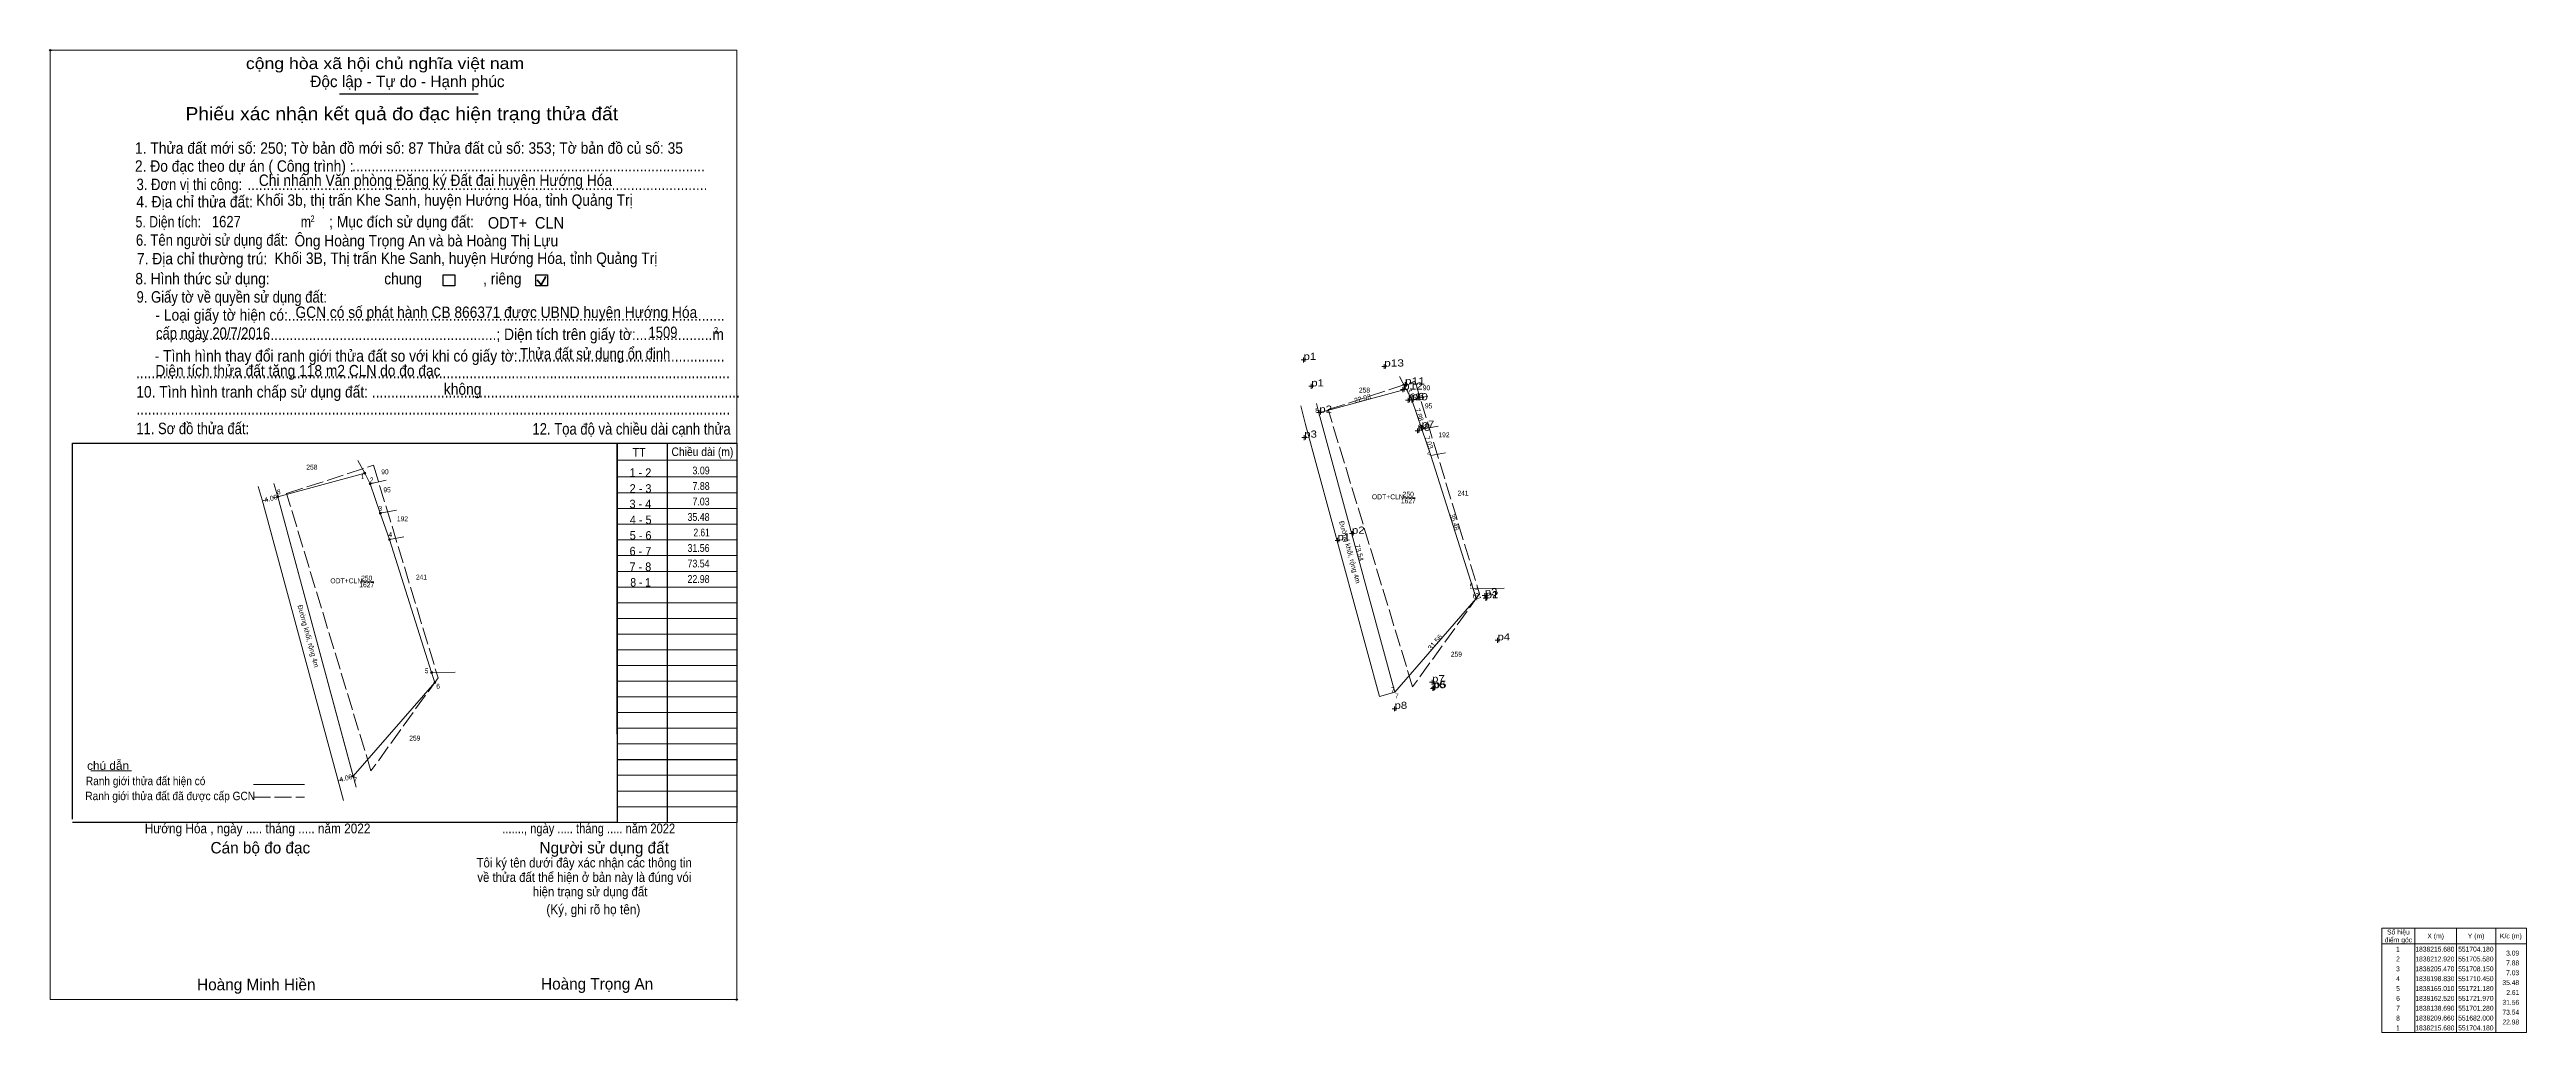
# Model space of a CAD drawing. Header units: metres. Extents: x 551360 to 551989, y 1838052 to 1838302.
import ezdxf
from ezdxf.enums import TextEntityAlignment as Align

# ---------------------------------------------------------------- set-up
doc = ezdxf.new("R2010")
doc.units = ezdxf.units.M
doc.header["$LTSCALE"] = 0.72
doc.header["$PDMODE"] = 32
doc.header["$PDSIZE"] = 0.36
doc.linetypes.add('LONG_DASHED', pattern=[7.5, 6, -1.5])
for name, color, linetype, lineweight in [('1', 7, 'Continuous', 13), ('10', 7, 'Continuous', 13), ('15', 7, 'Continuous', 13), ('17', 7, 'Continuous', 13), ('2', 7, 'Continuous', 25), ('21', 7, 'Continuous', 13), ('27', 7, 'Continuous', 13), ('29', 7, 'Continuous', 13), ('30', 7, 'Continuous', 13), ('6', 7, 'Continuous', 13), ('63', 7, 'Continuous', 13), ('7', 7, 'Continuous', 13), ('8', 7, 'LONG_DASHED', 13)]:
    doc.layers.add(name, color=color, linetype=linetype, lineweight=lineweight)
doc.layers.add('12', color=7, linetype='Continuous')
doc.layers.add('13', color=7, linetype='Continuous')

msp = doc.modelspace()

# ---------------------------------------------------------------- hatches: boundary and pattern name
at = {"layer": '15'}
for points in [[(551440, 1838194.36, 1), (551439.5, 1838194.36, 1)], [(551417.94, 1838188.37, 1), (551417.44, 1838188.37, 1)], [(551441.4, 1838191.6, 1), (551440.9, 1838191.6, 1)], [(551443.97, 1838184.15, 1), (551443.47, 1838184.15, 1)], [(551446.27, 1838177.51, 1), (551445.77, 1838177.51, 1)], [(551457, 1838143.69, 1), (551456.5, 1838143.69, 1)], [(551457.79, 1838141.2, 1), (551457.29, 1838141.2, 1)], [(551437.1, 1838117.37, 1), (551436.6, 1838117.37, 1)]]:
    msp.add_hatch(color=256, dxfattribs=at).paths.add_polyline_path(points)

# ---------------------------------------------------------------- linework, layer by layer
at = {"layer": '1'}
for points in [[(551704.18, 1838215.68), (551705.58, 1838212.92), (551708.15, 1838205.47), (551710.45, 1838198.83), (551721.18, 1838165.01), (551721.97, 1838162.52), (551701.28, 1838138.69), (551682, 1838209.66)], [(551439.75, 1838194.36), (551441.15, 1838191.6), (551443.72, 1838184.15), (551446.02, 1838177.51), (551456.75, 1838143.69), (551457.54, 1838141.2), (551436.85, 1838117.37), (551417.69, 1838188.37)]]:
    msp.add_lwpolyline(points, close=True, dxfattribs=at)
for points in [[(551705.58, 1838212.92), (551708.15, 1838205.47), (551710.45, 1838198.83)], [(551441.15, 1838191.6), (551443.72, 1838184.15), (551446.02, 1838177.51)]]:
    msp.add_lwpolyline(points, dxfattribs=at)
at = {"layer": '10'}
for p, q in [((551702.45, 1838218.85), (551704.18, 1838215.68)), ((551708.15, 1838205.47), (551712.25, 1838206.24)), ((551438.02, 1838197.53), (551439.75, 1838194.36)), ((551710.45, 1838198.83), (551714.12, 1838199.52)), ((551443.72, 1838184.15), (551447.82, 1838184.92)), ((551446.02, 1838177.51), (551449.69, 1838178.2)), ((551721.18, 1838165.01), (551729.02, 1838165.16)), ((551456.75, 1838143.69), (551462.7, 1838143.8))]:
    msp.add_line(p, q, dxfattribs=at)
for points in [[(551721.97, 1838162.52), (551721.18, 1838165.01), (551710.45, 1838198.83)], [(551457.54, 1838141.2), (551456.75, 1838143.69), (551446.02, 1838177.51)]]:
    msp.add_lwpolyline(points, dxfattribs=at)
at = {"layer": '15'}
for p, q in [((551682, 1838209.66), (551704.18, 1838215.68)), ((551705.58, 1838212.92), (551704.18, 1838215.68)), ((551705.58, 1838212.92), (551709.63, 1838213.87)), ((551417.69, 1838188.37), (551439.75, 1838194.36)), ((551441.15, 1838191.6), (551439.75, 1838194.36)), ((551412.72, 1838190.94), (551413.75, 1838187.6)), ((551413.75, 1838187.6), (551434.37, 1838111.24)), ((551413.82, 1838187.33), (551415.12, 1838187.68)), ((551416.57, 1838188.07), (551417.69, 1838188.37)), ((551416.67, 1838191.73), (551417.69, 1838188.37)), ((551417.69, 1838188.37), (551437.6, 1838114.6)), ((551441.15, 1838191.6), (551445.2, 1838192.55)), ((551701.28, 1838138.69), (551721.97, 1838162.52)), ((551436.85, 1838117.37), (551457.54, 1838141.2))]:
    msp.add_line(p, q, dxfattribs=at)
for centre in [(551439.75, 1838194.36), (551417.69, 1838188.37), (551441.15, 1838191.6), (551443.72, 1838184.15), (551446.02, 1838177.51), (551456.75, 1838143.69), (551457.54, 1838141.2), (551436.85, 1838117.37)]:
    msp.add_circle(centre, 0.25, dxfattribs=at)
at = {"layer": '17'}
msp.add_line((551370.26, 1838118.75), (551380.55, 1838118.75), dxfattribs=at)
at = {"layer": '2'}
for p, q in [((551433.33, 1838290.68), (551468.57, 1838290.68)), ((551503.85, 1838201.96), (551503.85, 1838105.66)), ((551503.85, 1838105.66), (551365.6, 1838105.66))]:
    msp.add_line(p, q, dxfattribs=at)
at = {"layer": '2', "lineweight": 35}
for p, q in [((551484.53, 1838242.15), (551485.74, 1838244.31)), ((551483.54, 1838243.44), (551484.53, 1838242.15))]:
    msp.add_line(p, q, dxfattribs=at)
at = {"layer": '2', "lineweight": 13}
msp.add_lwpolyline([(551359.92, 1838301.73), (551534.21, 1838301.73), (551534.21, 1838060.67), (551359.92, 1838060.67)], close=True, dxfattribs=at)
at = {"layer": '2'}
for points in [[(551459.64, 1838244.68), (551462.64, 1838244.68), (551462.64, 1838241.89), (551459.64, 1838241.89)], [(551483.19, 1838244.68), (551486.19, 1838244.68), (551486.19, 1838241.89), (551483.19, 1838241.89)]]:
    msp.add_lwpolyline(points, close=True, dxfattribs=at)
msp.add_lwpolyline([(551365.6, 1838106.45), (551365.6, 1838201.96), (551503.85, 1838201.96)], dxfattribs=at)
for p in [(551359.92, 1838301.73), (551534.2, 1838060.67)]:
    msp.add_point(p, dxfattribs=at)
at = {"layer": '21'}
for p, q in [((551697.42, 1838137.65), (551701.28, 1838138.69)), ((551432.99, 1838116.33), (551434.19, 1838116.65)), ((551435.93, 1838117.12), (551436.85, 1838117.37))]:
    msp.add_line(p, q, dxfattribs=at)
at = {"layer": '27'}
msp.add_line((551678.63, 1838206.68), (551677.41, 1838211.47), dxfattribs=at)
at = {"layer": '29'}
for p, q in [((551697.42, 1838137.64), (551678.63, 1838206.68)), ((551682, 1838209.66), (551681.39, 1838212.04)), ((551701.28, 1838138.69), (551682, 1838209.66))]:
    msp.add_line(p, q, dxfattribs=at)
at = {"layer": '30', "lineweight": 25}
for p, q in [((551503.85, 1838128.04), (551503.85, 1838201.96)), ((551516.53, 1838201.96), (551516.53, 1838105.66))]:
    msp.add_line(p, q, dxfattribs=at)
at = {"layer": '30'}
for p, q in [((551503.85, 1838197.61), (551534.21, 1838197.61)), ((551503.77, 1838189.32), (551534.13, 1838189.32)), ((551503.85, 1838193.39), (551534.21, 1838193.39)), ((551503.85, 1838185.36), (551534.21, 1838185.36)), ((551503.85, 1838181.37), (551534.21, 1838181.37)), ((551503.85, 1838177.38), (551534.21, 1838177.38)), ((551503.85, 1838173.4), (551534.21, 1838173.4)), ((551503.85, 1838169.41), (551534.21, 1838169.41)), ((551503.85, 1838165.43), (551534.21, 1838165.43)), ((551503.85, 1838161.45), (551534.21, 1838161.45)), ((551503.85, 1838157.46), (551534.21, 1838157.46)), ((551503.85, 1838153.48), (551534.21, 1838153.48)), ((551503.85, 1838149.49), (551534.21, 1838149.49)), ((551503.85, 1838145.51), (551534.21, 1838145.51)), ((551503.85, 1838141.52), (551534.21, 1838141.52)), ((551503.85, 1838137.54), (551534.21, 1838137.54)), ((551503.85, 1838133.55), (551534.21, 1838133.55)), ((551503.85, 1838129.57), (551534.21, 1838129.57)), ((551503.85, 1838125.59), (551534.21, 1838125.59)), ((551503.85, 1838121.6), (551534.21, 1838121.6)), ((551503.85, 1838121.59), (551534.21, 1838121.59)), ((551503.85, 1838117.62), (551534.21, 1838117.62)), ((551503.85, 1838113.63), (551534.21, 1838113.63)), ((551503.85, 1838109.65), (551534.21, 1838109.65)), ((551503.85, 1838105.66), (551534.21, 1838105.66))]:
    msp.add_line(p, q, dxfattribs=at)
at = {"layer": '30', "lineweight": 25}
msp.add_lwpolyline([(551503.85, 1838201.96), (551534.21, 1838201.96), (551534.21, 1838105.67)], dxfattribs=at)
at = {"layer": '6'}
msp.add_line((551411.48, 1838115.26), (551424.45, 1838115.26), dxfattribs=at)
at = {"layer": '6', "linetype": 'LONG_DASHED'}
msp.add_line((551411.48, 1838112.09), (551424.45, 1838112.09), dxfattribs=at)
at = {"layer": '63'}
for p, q in [((551703.45, 1838188.1), (551706.48, 1838188.1)), ((551439.02, 1838166.78), (551442.05, 1838166.78)), ((551951.88, 1838074.82), (551988.58, 1838074.82)), ((551960.28, 1838078.82), (551960.28, 1838052.32)), ((551970.78, 1838078.82), (551970.78, 1838052.32)), ((551980.78, 1838078.82), (551980.78, 1838052.32))]:
    msp.add_line(p, q, dxfattribs=at)
msp.add_lwpolyline([(551951.88, 1838078.82), (551988.58, 1838078.82), (551988.58, 1838052.32), (551951.88, 1838052.32)], close=True, dxfattribs=at)
at = {"layer": '7'}
for p, q in [((551678.73, 1838223.11), (551677.48, 1838223.11)), ((551678.73, 1838223.11), (551677.48, 1838223.11)), ((551678.11, 1838222.48), (551678.11, 1838223.73)), ((551678.11, 1838222.48), (551678.11, 1838223.73)), ((551699.2, 1838221.42), (551697.95, 1838221.42)), ((551698.58, 1838220.79), (551698.58, 1838222.04)), ((551680.69, 1838216.39), (551679.45, 1838216.39)), ((551680.69, 1838216.39), (551679.45, 1838216.39)), ((551680.07, 1838215.77), (551680.07, 1838217.01)), ((551680.07, 1838215.77), (551680.07, 1838217.01)), ((551703.97, 1838215.56), (551702.72, 1838215.56)), ((551704.5, 1838216.85), (551703.25, 1838216.85)), ((551703.34, 1838214.94), (551703.34, 1838216.19)), ((551703.87, 1838216.23), (551703.87, 1838217.47)), ((551705.27, 1838212.85), (551704.02, 1838212.85)), ((551704.65, 1838212.22), (551704.65, 1838213.47)), ((551706.2, 1838212.92), (551704.95, 1838212.92)), ((551705.58, 1838212.29), (551705.58, 1838213.54)), ((551682.74, 1838209.71), (551681.49, 1838209.71)), ((551682.74, 1838209.71), (551681.49, 1838209.71)), ((551682.11, 1838209.09), (551682.11, 1838210.34)), ((551682.11, 1838209.09), (551682.11, 1838210.34)), ((551708.09, 1838205.26), (551708.09, 1838206.51)), ((551678.91, 1838203.37), (551677.67, 1838203.37)), ((551678.29, 1838202.75), (551678.29, 1838204)), ((551707.67, 1838205.1), (551706.42, 1838205.1)), ((551707.05, 1838204.48), (551707.05, 1838205.72)), ((551708.72, 1838205.89), (551707.47, 1838205.89)), ((551687.35, 1838177.28), (551686.11, 1838177.28)), ((551686.73, 1838176.65), (551686.73, 1838177.9)), ((551691.03, 1838178.98), (551689.79, 1838178.98)), ((551690.41, 1838178.36), (551690.41, 1838179.6)), ((551724.74, 1838163.27), (551723.49, 1838163.27)), ((551724.74, 1838163.27), (551723.49, 1838163.27)), ((551724.99, 1838162.6), (551723.74, 1838162.6)), ((551724.99, 1838162.6), (551723.74, 1838162.6)), ((551724.99, 1838162.59), (551723.74, 1838162.59)), ((551724.99, 1838162.59), (551723.74, 1838162.59)), ((551724.12, 1838162.65), (551724.12, 1838163.89)), ((551724.12, 1838162.65), (551724.12, 1838163.89)), ((551724.36, 1838161.98), (551724.36, 1838163.23)), ((551724.36, 1838161.98), (551724.36, 1838163.23)), ((551724.37, 1838161.96), (551724.37, 1838163.21)), ((551724.37, 1838161.96), (551724.37, 1838163.21)), ((551727.97, 1838151.91), (551726.72, 1838151.91)), ((551727.97, 1838151.91), (551726.72, 1838151.91)), ((551727.35, 1838151.29), (551727.35, 1838152.54)), ((551727.35, 1838151.29), (551727.35, 1838152.54)), ((551711.36, 1838141.25), (551710.11, 1838141.25)), ((551711.36, 1838141.25), (551710.11, 1838141.25)), ((551711.55, 1838139.7), (551710.3, 1838139.7)), ((551711.55, 1838139.7), (551710.3, 1838139.7)), ((551711.77, 1838139.81), (551710.52, 1838139.81)), ((551711.77, 1838139.81), (551710.52, 1838139.81)), ((551710.73, 1838140.63), (551710.73, 1838141.88)), ((551710.73, 1838140.63), (551710.73, 1838141.88)), ((551710.92, 1838139.08), (551710.92, 1838140.33)), ((551710.92, 1838139.08), (551710.92, 1838140.33)), ((551711.15, 1838139.18), (551711.15, 1838140.43)), ((551711.15, 1838139.18), (551711.15, 1838140.43)), ((551701.83, 1838134.49), (551700.58, 1838134.49)), ((551701.83, 1838134.49), (551700.58, 1838134.49)), ((551701.2, 1838133.87), (551701.2, 1838135.12)), ((551701.2, 1838133.87), (551701.2, 1838135.12))]:
    msp.add_line(p, q, dxfattribs=at)
at = {"layer": '8'}
for points in [[(551706.41, 1838217.69), (551722.8, 1838163.68), (551705.78, 1838140.06), (551684.36, 1838210.47)], [(551441.98, 1838196.37), (551458.37, 1838142.36), (551441.35, 1838118.74), (551419.93, 1838189.15)]]:
    msp.add_lwpolyline(points, close=True, dxfattribs=at)

# ---------------------------------------------------------------- texts
at = {"layer": '1'}
for s, width, p in [('258', 0.85, (551693.575, 1838214.8)), ('258', 0.85, (551426.345, 1838195.24)), ('ODT+CLN', 0.95, (551699.51, 1838187.71)), ('1627', 0.85, (551704.705, 1838186.68)), ('250', 0.85, (551704.7, 1838188.38)), ('ODT+CLN', 0.95, (551435.08, 1838166.39)), ('1627', 0.85, (551440.275, 1838165.36)), ('250', 0.85, (551440.27, 1838167.06)), ('259', 0.85, (551716.91, 1838147.75)), ('259', 0.85, (551452.48, 1838126.43))]:
    msp.add_text(s, height=1.25, dxfattribs=dict(at, width=width)).set_placement(p, align=Align.CENTER)
at = {"layer": '10'}
for s, height, width, p in [('90', 1.25, 0.85, (551709.315, 1838215.38)), ('95', 1.25, 0.8, (551709.86, 1838210.79)), ('192', 1.25, 0.85, (551713.765, 1838203.46)), ('90', 1.25, 0.85, (551444.885, 1838194.06)), ('1 - 2', 2.174, 0.95, (551509.755, 1838193.39)), ('95', 1.25, 0.8, (551445.43, 1838189.47)), ('3 - 4', 2.174, 0.95, (551509.75, 1838185.43)), ('2 - 3', 2.174, 0.95, (551509.78, 1838189.36)), ('192', 1.25, 0.85, (551449.335, 1838182.14)), ('4 - 5', 2.174, 0.95, (551509.82, 1838181.41)), ('6 - 7', 2.174, 0.95, (551509.765, 1838173.45)), ('5 - 6', 2.174, 0.95, (551509.8, 1838177.46)), ('7 - 8', 2.174, 0.95, (551509.74, 1838169.49)), ('8 - 1', 2.17, 0.9, (551509.8, 1838165.54))]:
    msp.add_text(s, height=height, dxfattribs=dict(at, width=width)).set_placement(p, align=Align.CENTER)
at = {"layer": '12'}
for s, width, p in [('p1', 1.2, (551678.11, 1838223.1)), ('p1', 1.2, (551678.11, 1838223.1)), ('p13', 1.25, (551698.58, 1838221.42)), ('p1', 1.2, (551680.07, 1838216.39)), ('p1', 1.2, (551680.07, 1838216.39)), ('p12', 1.25, (551703.34, 1838215.56)), ('p11', 1.25, (551703.87, 1838216.85)), ('p10', 1.25, (551704.65, 1838212.85)), ('p6', 1.2, (551705.58, 1838212.92)), ('p2', 1.2, (551682.12, 1838209.71)), ('p2', 1.2, (551682.12, 1838209.71)), ('p8', 1.2, (551707.05, 1838205.1)), ('p7', 1.2, (551708.1, 1838205.89)), ('p3', 1.2, (551678.29, 1838203.37)), ('p1', 1.2, (551686.73, 1838177.28)), ('p2', 1.2, (551690.41, 1838178.98)), ('p3', 1.2, (551724.12, 1838163.27)), ('p3', 1.2, (551724.12, 1838163.27)), ('p2', 1.2, (551724.36, 1838162.6)), ('p2', 1.2, (551724.36, 1838162.6)), ('p1', 1.2, (551724.36, 1838162.59)), ('p1', 1.2, (551724.36, 1838162.59)), ('p4', 1.2, (551727.35, 1838151.91)), ('p4', 1.2, (551727.35, 1838151.91)), ('p7', 1.2, (551710.74, 1838141.25)), ('p7', 1.2, (551710.74, 1838141.25)), ('p6', 1.2, (551710.92, 1838139.7)), ('p6', 1.2, (551710.92, 1838139.7)), ('p5', 1.2, (551711.15, 1838139.81)), ('p5', 1.2, (551711.15, 1838139.81)), ('p8', 1.2, (551701.2, 1838134.49)), ('p8', 1.2, (551701.2, 1838134.49))]:
    msp.add_text(s, height=1.8, dxfattribs=dict(at, width=width)).set_placement(p)
at = {"layer": '13', "width": 0.8}
for p in [(551718.59, 1838188.65), (551454.16, 1838167.33)]:
    msp.add_text('241', height=1.25, dxfattribs=at).set_placement(p, align=Align.CENTER)
at = {"layer": '2'}
for s, height, width, p in [('cộng hòa xã hội chủ nghĩa việt nam', 2.909, 1.15, (551409.6, 1838296.95)), ('1. Thửa đất mới số: 250; Tờ bản đồ mới số: 87 Thửa đất củ số: 353; Tờ bản đồ củ số: 35', 2.92, 0.9, (551381.42, 1838275.44)), ('2. Đo đạc theo dự án ( Công trình) : ', 2.911, 0.9, (551381.42, 1838270.87)), ('3. Đơn vị thi công:', 2.911, 0.85, (551381.83, 1838266.22)), ('Chi nhánh Văn phòng Đăng ký Đất đai huyện Hướng Hóa', 2.909, 0.9, (551412.87, 1838267.26)), ('............................................................................................', 2.911, 0.9, (551436.56, 1838270.98)), ('4. Địa chỉ thửa đất:', 2.911, 0.9, (551381.76, 1838261.81)), ('........................................................................................................................', 2.911, 0.9, (551409.96, 1838266.22)), ('Khối 3b, thị trấn Khe Sanh, huyện Hướng Hóa, tỉnh Quảng Trị', 2.9, 0.9, (551412.18, 1838262.23)), ('5. Diện tích:', 2.911, 0.8, (551381.58, 1838256.72)), ('1627', 2.9, 0.85, (551400.96, 1838256.76)), ('m', 2.909, 0.8, (551423.53, 1838256.72)), ('2', 1.662, 0.8, (551426.01, 1838258.11)), ('; Mục đích sử dụng đất:', 2.909, 0.9, (551430.73, 1838256.72)), (' ODT+  CLN', 2.9, 0.95, (551469.99, 1838256.46)), ('6. Tên người sử dụng đất:', 2.911, 0.85, (551381.68, 1838252.08)), ('7. Địa chỉ thường trú:', 2.911, 0.9, (551381.93, 1838247.35)), ('Khối 3B, Thị trấn Khe Sanh, huyện Hướng Hóa, tỉnh Quảng Trị', 2.9, 0.9, (551416.87, 1838247.47)), ('Ông Hoàng Trọng An và bà Hoàng Thị Lựu', 2.9, 0.9, (551421.93, 1838251.92)), ('8. Hình thức sử dụng:', 2.911, 0.9, (551381.52, 1838242.27)), ('chung                , riêng', 2.909, 0.9, (551444.72, 1838242.27)), ('9. Giấy tờ về quyền sử dụng đất:', 2.911, 0.85, (551381.83, 1838237.64)), ('     - Loại giấy tờ hiện có:..................................................................................................................', 2.909, 0.9, (551381.76, 1838233.07)), ('cấp ngày 20/7/2016', 2.9, 0.85, (551386.78, 1838228.44)), ('     .........................................................................................; Diện tích trên giấy tờ:....................m', 2.909, 0.9, (551381.76, 1838228.15)), ('GCN có số phát hành CB 866371 được UBND huyện Hướng Hóa ', 2.9, 0.9, (551422.18, 1838233.75)), ('1509', 2.9, 0.85, (551511.82, 1838228.66)), ('2', 1.662, 0.8, (551528.43, 1838229.8)), ('     - Tình hình thay đổi ranh giới thửa đất so với khi có giấy tờ:......................................................', 2.909, 0.9, (551381.59, 1838222.67)), ('Thửa đất sử dụng ổn định', 2.9, 0.85, (551479.19, 1838223.21)), ('...........................................................................................................................................................', 2.909, 0.9, (551381.68, 1838218.45)), ('Diện tích thửa đất tăng 118 m2 CLN do đo đạc', 2.9, 0.9, (551386.62, 1838218.92)), ('10. Tình hình tranh chấp sử dụng đất: ................................................................................................', 2.911, 0.9, (551381.76, 1838213.54)), ('không', 2.909, 0.9, (551459.85, 1838214.24)), ('11. Sơ đồ thửa đất:', 2.911, 0.85, (551381.76, 1838204.24)), ('...........................................................................................................................................................', 2.909, 0.9, (551381.76, 1838209.23)), ('12. Tọa độ và chiều dài cạnh thửa', 2.916, 0.85, (551482.34, 1838204.13)), ('Hướng Hóa , ngày ..... tháng ..... năm 2022', 2.49, 0.9, (551383.93, 1838102.88)), ('......., ngày ..... tháng ..... năm 2022', 2.49, 0.85, (551474.68, 1838102.88)), ('(Ký, ghi rõ họ tên)', 2.494, 0.9, (551485.87, 1838082.34))]:
    msp.add_text(s, height=height, dxfattribs=dict(at, width=width)).set_placement(p)
for s, height, p in [('Độc lập - Tự do - Hạnh phúc', 2.909, (551425.95, 1838292.36)), ('Cán bộ đo đạc', 2.909, (551400.61, 1838097.78)), ('Người sử dụng đất', 2.909, (551484.15, 1838097.78)), ('Hoàng Minh Hiền', 2.91, (551397.2, 1838063.04)), ('Hoàng Trọng An ', 2.9, (551484.54, 1838063.22))]:
    msp.add_text(s, height=height, dxfattribs=at).set_placement(p)
for s, height, width, p in [('Phiếu xác nhận kết quả đo đạc hiện trạng thửa đất', 3.324, 1.1, (551449.17, 1838283.96)), ('Tôi ký tên dưới đây xác nhận các thông tin', 2.403, 0.9, (551495.47, 1838094.22)), ('về thửa đất thể hiện ở bản này là đúng vói', 2.403, 0.9, (551495.51, 1838090.54)), ('hiện trạng sử dụng đất', 2.403, 0.9, (551496.97, 1838086.88))]:
    msp.add_text(s, height=height, dxfattribs=dict(at, width=width)).set_placement(p, align=Align.CENTER)
msp.add_text('.', height=0.8313, dxfattribs=at).set_placement((551534.1731, 1838060.22), align=Align.CENTER)
at = {"layer": '30'}
for s, height, width, p in [('TT', 2.167, 0.95, (551507.74, 1838198.56)), ('Chiều dài (m)', 2.174, 0.9, (551517.64, 1838198.69))]:
    msp.add_text(s, height=height, dxfattribs=dict(at, width=width)).set_placement(p)
at = {"layer": '6'}
for s, height, width, p in [('chú dẫn', 2.13, 1.05, (551369.28, 1838119.01)), ('Ranh giới thửa đất đã được cấp GCN', 2.136, 0.9, (551368.82, 1838111.31)), ('Ranh giới thửa đất hiện có ', 2.13, 0.9, (551368.97, 1838115.11))]:
    msp.add_text(s, height=height, dxfattribs=dict(at, width=width)).set_placement(p)
at = {"layer": '63'}
for s, rotation, width, p in [('22.98', 15.185, 0.95, (551693.2513, 1838212.7133)), ('Đường khối, rộng 4m', 285.102, 0.95, (551689.2534, 1838174.1278)), ('35.48', 287.603, 0.95, (551715.8715, 1838181.734)), ('73.54', 285.198, 0.95, (551691.6805, 1838174.0138)), ('2.61', 287.603, 0.95, (551721.6235, 1838163.579)), ('Đường khối, rộng 4m', 285.102, 0.95, (551424.8234, 1838152.8078)), ('31.56', 49.034, 1.1, (551711.9713, 1838151.0053))]:
    msp.add_text(s, height=1.25, rotation=rotation, dxfattribs=dict(at, width=width)).set_placement(p, align=Align.CENTER)
for s, height, width, p in [(' 1', 1.25, 0.75, (551704.18, 1838215.68)), (' 2', 1.25, 0.85, (551705.58, 1838212.92)), (' 8', 1.25, 0.8, (551682, 1838209.66)), (' 3', 1.25, 0.8, (551708.15, 1838205.47)), (' 4', 1.25, 0.85, (551710.45, 1838198.83)), (' 1', 1.25, 0.75, (551439.63, 1838192.83)), ('3.09', 1.969, 0.85, (551527.33, 1838194.04)), (' 8', 1.25, 0.8, (551418.39, 1838188.97)), (' 2', 1.25, 0.85, (551442, 1838192)), ('7.03', 1.969, 0.85, (551527.31, 1838186.16)), ('7.88', 1.969, 0.85, (551527.33, 1838190.1)), (' 3', 1.25, 0.8, (551444.17, 1838184.75)), ('35.48', 1.969, 0.85, (551527.31, 1838182.22)), (' 4', 1.25, 0.85, (551446.72, 1838178.11)), ('31.56', 1.969, 0.85, (551527.31, 1838174.35)), ('2.61', 1.969, 0.8, (551527.33, 1838178.29)), ('73.54', 1.969, 0.85, (551527.31, 1838170.41)), ('22.98', 1.97, 0.85, (551527.31, 1838166.47)), (' 5', 1.25, 0.8, (551721.18, 1838165.01)), (' 6', 1.25, 0.85, (551721.97, 1838162.52)), (' 5', 1.25, 0.8, (551455.93, 1838143.54)), (' 6', 1.25, 0.85, (551458.86, 1838139.62)), (' 7', 1.25, 0.8, (551701.28, 1838138.69)), (' 7', 1.25, 0.8, (551702.24, 1838137.14)), (' 7', 1.25, 0.8, (551437.81, 1838115.82)), ('3.09', 1.25, 0.85, (551986.73, 1838071.85)), ('7.88', 1.25, 0.85, (551986.73, 1838069.35)), ('7.03', 1.25, 0.85, (551986.73, 1838066.85)), ('35.48', 1.25, 0.85, (551986.73, 1838064.35)), ('2.61', 1.25, 0.8, (551986.73, 1838061.85)), ('31.56', 1.25, 0.85, (551986.73, 1838059.35)), ('22.98', 1.25, 0.85, (551986.73, 1838054.35)), ('73.54', 1.25, 0.85, (551986.73, 1838056.85))]:
    msp.add_text(s, height=height, dxfattribs=dict(at, width=width)).set_placement(p, align=Align.RIGHT)
for s, rotation, p in [('3.09', 296.896, (551705.0247, 1838214.0227)), ('7.88', 289.033, (551706.9296, 1838208.9838)), ('7.03', 289.105, (551709.368, 1838201.9446)), ('4.00', 15.191, (551416.0812, 1838187.3131)), ('4.00', 15.191, (551435.1212, 1838116.2931))]:
    msp.add_text(s, height=1.25, rotation=rotation, dxfattribs=at).set_placement(p, align=Align.CENTER)
for s, width, p in [('điểm góc', 0.9, (551956.08, 1838075.2)), ('Số hiệu', 0.85, (551956.08, 1838077.2)), ('X (m)', 0.95, (551965.53, 1838076.2)), ('Y (m)', 0.95, (551975.785, 1838076.2)), ('K/c (m)', 0.95, (551984.625, 1838076.2)), (' 3', 0.8, (551955.725, 1838067.85)), (' 2', 0.85, (551955.735, 1838070.35)), (' 1', 0.75, (551955.73, 1838072.85)), ('1838215.680', 0.85, (551965.33, 1838072.85)), ('1838212.920', 0.85, (551965.33, 1838070.35)), ('1838205.470', 0.85, (551965.33, 1838067.85)), ('551704.180', 0.85, (551975.73, 1838072.85)), ('551705.580', 0.85, (551975.73, 1838070.35)), ('551708.150', 0.85, (551975.73, 1838067.85)), (' 4', 0.85, (551955.73, 1838065.35)), (' 5', 0.8, (551955.735, 1838062.85)), (' 6', 0.85, (551955.735, 1838060.35)), ('1838198.830', 0.85, (551965.33, 1838065.35)), ('1838165.010', 0.85, (551965.33, 1838062.85)), ('1838162.520', 0.85, (551965.33, 1838060.35)), ('551710.450', 0.85, (551975.73, 1838065.35)), ('551721.180', 0.85, (551975.73, 1838062.85)), ('551721.970', 0.85, (551975.73, 1838060.35)), (' 8', 0.8, (551955.735, 1838055.35)), (' 7', 0.8, (551955.735, 1838057.85)), ('1838138.690', 0.85, (551965.33, 1838057.85)), ('1838209.660', 0.85, (551965.33, 1838055.35)), ('551701.280', 0.85, (551975.73, 1838057.85)), ('551682.000', 0.85, (551975.73, 1838055.35)), (' 1', 0.75, (551955.73, 1838052.85)), ('1838215.680', 0.85, (551965.33, 1838052.85)), ('551704.180', 0.85, (551975.73, 1838052.85))]:
    msp.add_text(s, height=1.25, dxfattribs=dict(at, width=width)).set_placement(p, align=Align.CENTER)

doc.saveas('drawing.dxf')
